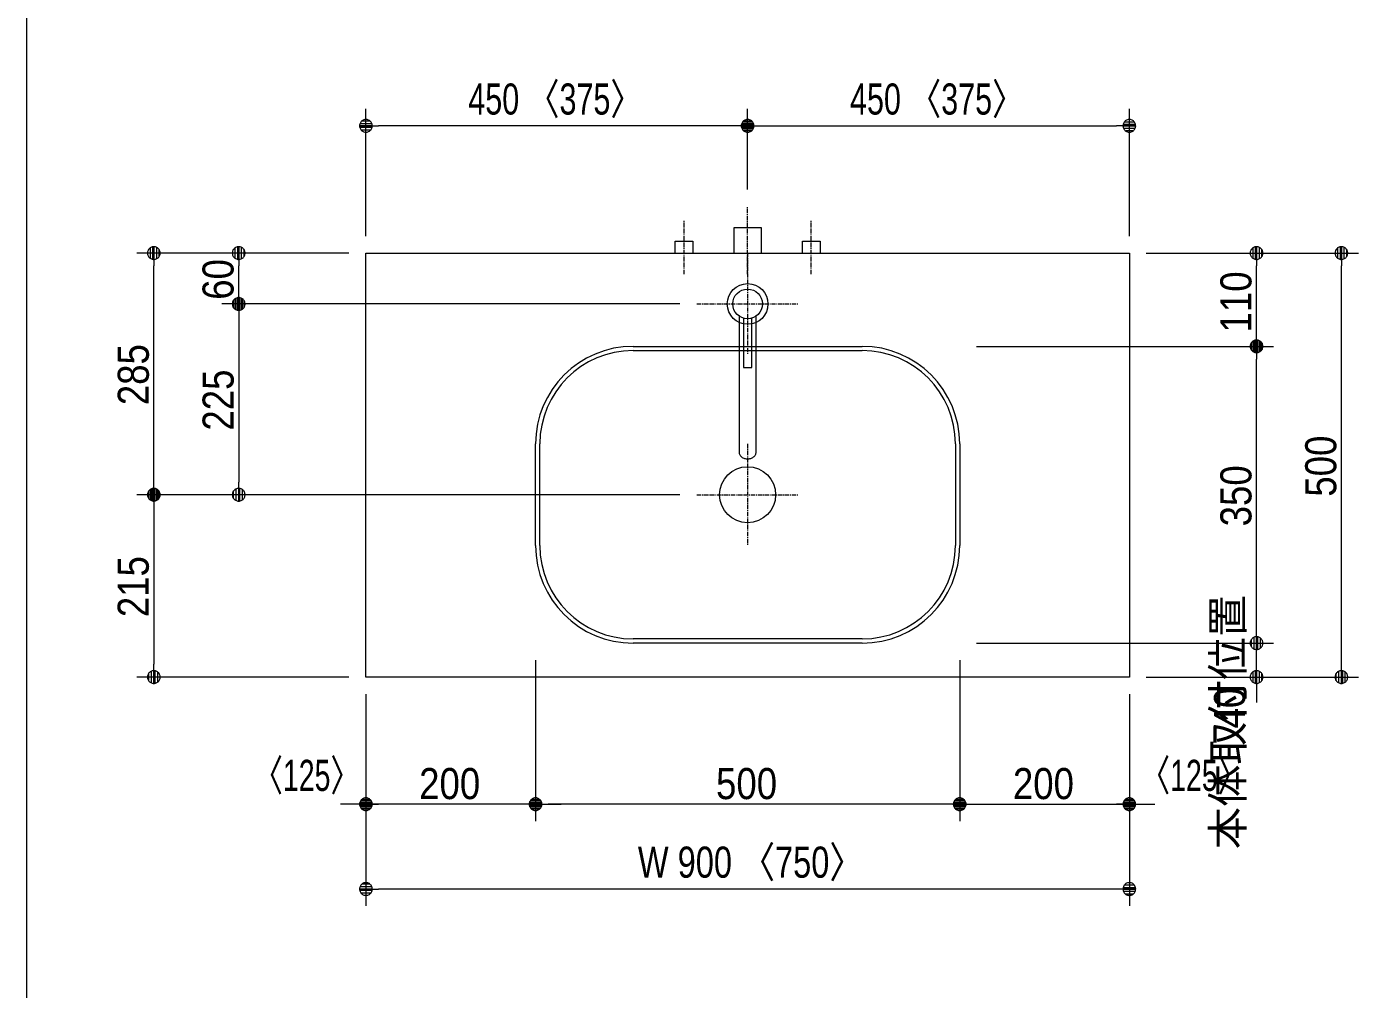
# Model space of a CAD drawing. Units: millimetres, scale not verified. Extents: x -6062 to 6062, y -3045 to 3045.
# Drawn here: x -3018 to -1448, y -738 to 397 of the extents above; entities that cross this region are included whole.
import ezdxf
from ezdxf.enums import TextEntityAlignment as Align

# ---------------------------------------------------------------- set-up
doc = ezdxf.new("R2010")
doc.units = ezdxf.units.MM
doc.header["$LTSCALE"] = 20
doc.linetypes.add('CHAIN1', pattern=[8, 5, -1, 1, -1])
for name, color, linetype, lineweight in [('0-0_1図面枠', 7, 'Continuous', 9), ('0-1_2寸法-1', 7, 'Continuous', 9), ('0-2_0', 7, 'Continuous', 9), ('0-3_5ボウル・キャビネット', 7, 'Continuous', 9), ('0-4_2寸法-2', 7, 'Continuous', 9), ('0-7_4給排水', 7, 'Continuous', 9)]:
    doc.layers.add(name, color=color, linetype=linetype, lineweight=lineweight)
doc.styles.add('ＭＳ Ｐゴシック', font='')
doc.styles.get('ＭＳ Ｐゴシック').set_extended_font_data('MS PGothic')

# ---------------------------------------------------------------- blocks, each defined once
blk = doc.blocks.new('_Dot')
at = {"layer": '0-2_0'}
for p, q in [((-10, 0), (-20, 0)), ((9.78, 2), (-9.78, 2)), ((7.99, 6), (-7.99, 6)), ((9.16, -3.98), (-9.16, -3.98)), ((6, -7.98), (-6, -7.98))]:
    blk.add_line(p, q, dxfattribs=at)
for points in [[(10, 0), (9.92, 1.25), (9.69, 2.49), (9.3, 3.68), (8.76, 4.82), (8.09, 5.88), (7.29, 6.85), (6.37, 7.71), (5.36, 8.44), (4.26, 9.05), (3.09, 9.51), (1.87, 9.82), (0.63, 9.98), (-0.63, 9.98), (-1.87, 9.82), (-3.09, 9.51), (-4.26, 9.05), (-5.36, 8.44), (-6.37, 7.71), (-7.29, 6.85), (-8.09, 5.88), (-8.76, 4.82), (-9.3, 3.68), (-9.69, 2.49), (-9.92, 1.25), (-10, 0), (0, 0)], [(-10, 0), (-9.92, -1.25), (-9.69, -2.49), (-9.3, -3.68), (-8.76, -4.82), (-8.09, -5.88), (-7.29, -6.85), (-6.37, -7.71), (-5.36, -8.44), (-4.26, -9.05), (-3.09, -9.51), (-1.87, -9.82), (-0.63, -9.98), (0.63, -9.98), (1.87, -9.82), (3.09, -9.51), (4.26, -9.05), (5.36, -8.44), (6.37, -7.71), (7.29, -6.85), (8.09, -5.88), (8.76, -4.82), (9.3, -3.68), (9.69, -2.49), (9.92, -1.25), (10, 0), (0, 0)]]:
    blk.add_lwpolyline(points, close=True, dxfattribs=at)
blk = doc.blocks.new('グループ-21')
at = {"layer": '0-3_5ボウル・キャビネット'}
for p, q in [((-10300, 400), (-4900, 400)), ((-10300, 300), (-4900, 300)), ((-12600, -4300), (-12600, -1900)), ((-12500, -4300), (-12500, -1900)), ((-2700, -1900), (-2700, -4300)), ((-2600, -1900), (-2600, -4300)), ((-4900, -6500), (-10300, -6500)), ((-4900, -6600), (-10300, -6600))]:
    blk.add_line(p, q, dxfattribs=at)
for centre, radius, start, end in [((-10300, -1900), 2300, 90, 180), ((-4900, -1900), 2300, 0, 90), ((-10300, -1900), 2200, 90, 180), ((-4900, -1900), 2200, 0, 90), ((-10300, -4300), 2300, 180, 270), ((-10300, -4300), 2200, 180, 270), ((-4900, -4300), 2300, 270, 0), ((-4900, -4300), 2200, 270, 0)]:
    blk.add_arc(centre, radius, start, end, dxfattribs=at)
blk = doc.blocks.new('グループ-22')
at = {"layer": '0-3_5ボウル・キャビネット', "linetype": 'CHAIN1'}
for p, q in [((-7600, -1900), (-7600, -4300)), ((-8800, -3100), (-6400, -3100))]:
    blk.add_line(p, q, dxfattribs=at)
at = {"layer": '0-3_5ボウル・キャビネット'}
blk.add_circle((-7600, -3100), 660, dxfattribs=at)
blk = doc.blocks.new('グループ-23')
at = {"layer": '0-3_5ボウル・キャビネット'}
for name in ['グループ-21', 'グループ-22']:
    blk.add_blockref(name, (0, 0), dxfattribs=at)
blk = doc.blocks.new('グループ-28')
at = {"layer": '0-7_4給排水', "linetype": 'CHAIN1'}
for p, q in [((-7600, 2600), (-7600, 200)), ((-7600, 2600), (-7600, 200)), ((-8800, 1400), (-6400, 1400)), ((-8800, 1400), (-6400, 1400))]:
    blk.add_line(p, q, dxfattribs=at)
at = {"layer": '0-7_4給排水'}
for points in [[(-7800, 1112.8), (-7800, -2100), (-7799.2, -2113.8), (-7796.7, -2127.9), (-7792.3, -2142.2), (-7786, -2156.4), (-7777.7, -2170.4), (-7767.4, -2183.8), (-7755.3, -2196.6), (-7741.4, -2208.3), (-7726.1, -2218.9), (-7709.4, -2228.2), (-7691.9, -2236.1), (-7673.6, -2242.5), (-7655, -2247.3), (-7636.4, -2250.7), (-7618, -2252.6), (-7600, -2253.2), (-7582, -2252.6), (-7563.6, -2250.7), (-7545, -2247.3), (-7526.4, -2242.5), (-7508.1, -2236.1), (-7490.6, -2228.2), (-7473.9, -2218.9), (-7458.6, -2208.3), (-7444.7, -2196.6), (-7432.6, -2183.8), (-7422.3, -2170.4), (-7414, -2156.4), (-7407.7, -2142.2), (-7403.3, -2127.9), (-7400.8, -2113.8), (-7400, -2100), (-7400, 1112.8)], [(-7800, 1112.8), (-7800, -2100), (-7799.2, -2113.8), (-7796.7, -2127.9), (-7792.3, -2142.2), (-7786, -2156.4), (-7777.7, -2170.4), (-7767.4, -2183.8), (-7755.3, -2196.6), (-7741.4, -2208.3), (-7726.1, -2218.9), (-7709.4, -2228.2), (-7691.9, -2236.1), (-7673.6, -2242.5), (-7655, -2247.3), (-7636.4, -2250.7), (-7618, -2252.6), (-7600, -2253.2), (-7582, -2252.6), (-7563.6, -2250.7), (-7545, -2247.3), (-7526.4, -2242.5), (-7508.1, -2236.1), (-7490.6, -2228.2), (-7473.9, -2218.9), (-7458.6, -2208.3), (-7444.7, -2196.6), (-7432.6, -2183.8), (-7422.3, -2170.4), (-7414, -2156.4), (-7407.7, -2142.2), (-7403.3, -2127.9), (-7400.8, -2113.8), (-7400, -2100), (-7400, 1112.8)], [(-7700, 1064.6), (-7700, -100), (-7500, -100), (-7500, 1064.6)], [(-7700, 1064.6), (-7700, -100), (-7500, -100), (-7500, 1064.6)]]:
    blk.add_lwpolyline(points, dxfattribs=at)
for radius in [480, 480, 350, 350]:
    blk.add_circle((-7600, 1400), radius, dxfattribs=at)
blk = doc.blocks.new('グループ-33')
at = {"layer": '0-7_4給排水', "linetype": 'CHAIN1'}
blk.add_line((-7600, 2100), (-7600, 3700), dxfattribs=at)
at = {"layer": '0-7_4給排水'}
blk.add_lwpolyline([(-7920, 2600), (-7920, 3200), (-7280, 3200), (-7280, 2600)], dxfattribs=at)
blk = doc.blocks.new('止水栓_平面_W75')
at = {"layer": '0-7_4給排水', "linetype": 'CHAIN1'}
for p, q in [((-1500, -500), (-1500, 780)), ((1500, -500), (1500, 780))]:
    blk.add_line(p, q, dxfattribs=at)
at = {"layer": '0-7_4給排水'}
for points in [[(-1710, 0), (-1710, 280), (-1290, 280), (-1290, 0)], [(1290, 0), (1290, 280), (1710, 280), (1710, 0)]]:
    blk.add_lwpolyline(points, dxfattribs=at)

msp = doc.modelspace()

# ---------------------------------------------------------------- linework, layer by layer
at = {"layer": '0-0_1図面枠'}
msp.add_line((-3017.5, 1750), (-3017.5, -2420), dxfattribs=at)
at = {"layer": '0-1_2寸法-1'}
for p, q in [((-2617.5, 150), (-2617.5, 300)), ((-2167.5, 205), (-2167.5, 300)), ((-2167.5, 205), (-2167.5, 300)), ((-1717.5, 150), (-1717.5, 300)), ((-2182.51, 280), (-2602.49, 280)), ((-2152.49, 280), (-1732.51, 280)), ((-2787.5, 130), (-2887.5, 130)), ((-2637.5, 130), (-2787.5, 130)), ((-1697.5, 130), (-1547.5, 130)), ((-1547.5, 130), (-1447.5, 130)), ((-2867.5, -139.99), (-2867.5, 114.99)), ((-2767.5, 85.01), (-2767.5, 114.99)), ((-1567.5, 35.01), (-1567.5, 114.99)), ((-1467.5, -354.99), (-1467.5, 114.99)), ((-2247.5, 70), (-2787.5, 70)), ((-2247.5, 70), (-2787.5, 70)), ((-2767.5, 54.99), (-2767.5, -139.99)), ((-1897.5, 20), (-1547.5, 20)), ((-1697.5, 20), (-1547.5, 20)), ((-1567.5, -314.99), (-1567.5, 4.99)), ((-2787.5, -155), (-2887.5, -155)), ((-2787.5, -155), (-2887.5, -155)), ((-2247.5, -155), (-2787.5, -155)), ((-2867.5, -170.01), (-2867.5, -354.99)), ((-1897.5, -330), (-1547.5, -330)), ((-2417.5, -350), (-2417.5, -540)), ((-1917.5, -350), (-1917.5, -540)), ((-2637.5, -370), (-2887.5, -370)), ((-1547.5, -370), (-1447.5, -370)), ((-2617.5, -390), (-2617.5, -540)), ((-2417.5, -390), (-2417.5, -540)), ((-1917.5, -390), (-1917.5, -540)), ((-1717.5, -390), (-1717.5, -540)), ((-2432.51, -520), (-2602.49, -520)), ((-1932.51, -520), (-2402.49, -520)), ((-1902.49, -520), (-1732.51, -520)), ((-2617.5, -540), (-2617.5, -640)), ((-1717.5, -540), (-1717.5, -640)), ((-1732.51, -620), (-2602.49, -620))]:
    msp.add_line(p, q, dxfattribs=at)
at = {"layer": '0-3_5ボウル・キャビネット'}
msp.add_lwpolyline([(-2617.5, 130), (-1717.5, 130), (-1717.5, -370), (-2617.5, -370)], close=True, dxfattribs=at)
at = {"layer": '0-4_2寸法-2'}
for p, q in [((-1567.5, -314.99), (-1567.5, -299.99)), ((-1697.5, -330), (-1547.5, -330)), ((-1567.5, -370), (-1567.5, -330)), ((-1697.5, -370), (-1547.5, -370)), ((-2617.5, -390), (-2617.5, -540)), ((-2417.5, -390), (-2417.5, -540)), ((-1917.5, -390), (-1917.5, -540)), ((-1717.5, -390), (-1717.5, -540)), ((-1567.5, -385.01), (-1567.5, -400.01)), ((-2632.51, -520), (-2647.51, -520)), ((-2417.5, -520), (-2617.5, -520)), ((-2402.49, -520), (-2387.49, -520)), ((-1932.51, -520), (-1947.51, -520)), ((-1917.5, -520), (-1717.5, -520)), ((-1702.49, -520), (-1687.49, -520))]:
    msp.add_line(p, q, dxfattribs=at)

# ---------------------------------------------------------------- block references
at = {"layer": '0-1_2寸法-1', "xscale": 0.7503418, "yscale": 0.7503418}
for p, rotation in [((-2617.5, 280), 180), ((-2167.5, 280), 180), ((-2867.5, 130), 90), ((-2767.5, 130), 90), ((-1567.5, 130), 90), ((-1467.5, 130), 90), ((-2767.5, 70), 270), ((-2767.5, 70), 90), ((-1567.5, 20), 270), ((-1567.5, 20), 90), ((-2867.5, -155), 270), ((-2767.5, -155), 270), ((-2867.5, -155), 90), ((-1567.5, -330), 270), ((-2867.5, -370), 270), ((-1467.5, -370), 270), ((-2617.5, -520), 180), ((-2417.5, -520), 180), ((-1917.5, -520), 180), ((-2617.5, -620), 180)]:
    msp.add_blockref('_Dot', p, dxfattribs=dict(at, rotation=rotation))
for p in [(-2167.5, 280), (-1717.5, 280), (-2417.5, -520), (-1917.5, -520), (-1717.5, -520), (-1717.5, -620)]:
    msp.add_blockref('_Dot', p, dxfattribs=at)
at = {"layer": '0-3_5ボウル・キャビネット', "xscale": 0.05, "yscale": 0.05}
msp.add_blockref('グループ-23', (-1787.5, 0), dxfattribs=at)
at = {"layer": '0-4_2寸法-2', "xscale": 0.7503418, "yscale": 0.7503418}
for p, rotation in [((-1567.5, -330), 270), ((-1567.5, -370), 90), ((-2417.5, -520), 180), ((-1717.5, -520), 180)]:
    msp.add_blockref('_Dot', p, dxfattribs=dict(at, rotation=rotation))
for p in [(-2617.5, -520), (-1917.5, -520)]:
    msp.add_blockref('_Dot', p, dxfattribs=at)
at = {"layer": '0-7_4給排水', "xscale": 0.05, "yscale": 0.05}
for name, p in [('グループ-33', (-1787.5, 0)), ('止水栓_平面_W75', (-2167.5, 130)), ('グループ-28', (-1787.5, 0))]:
    msp.add_blockref(name, p, dxfattribs=at)

# ---------------------------------------------------------------- texts
at = {"layer": '0-1_2寸法-1', "style": 'ＭＳ Ｐゴシック'}
for s, height, width, p in [('450 〈375〉', 36.66, 0.75, (-2496.82, 282.35)), ('450 〈375〉', 36.66, 0.75, (-2046.82, 282.35)), ('200', 36.66, 0.9, (-2554.78, -524.96)), ('500', 36.66, 0.9, (-2204.78, -524.96)), ('200', 36.66, 0.9, (-1854.78, -524.96)), ('W 900 〈750〉', 36.69, 0.8, (-2296.89, -617.65))]:
    msp.add_text(s, height=height, dxfattribs=dict(at, width=width)).set_placement(p, align=Align.BOTTOM_LEFT)
at = {"layer": '0-1_2寸法-1', "style": 'ＭＳ Ｐゴシック', "width": 0.9}
for s, p in [('60', (-2762.54, 74.92)), ('110', (-1562.54, 36.39)), ('285', (-2862.44, -49.39)), ('225', (-2762.44, -79.39)), ('500', (-1462.54, -157.28)), ('350', (-1562.54, -192.28)), ('215', (-2862.54, -299.39))]:
    msp.add_text(s, height=36.66, rotation=90, dxfattribs=at).set_placement(p, align=Align.BOTTOM_LEFT)
at = {"layer": '0-4_2寸法-2', "style": 'ＭＳ Ｐゴシック'}
msp.add_text('本体取付位置', height=36.66, rotation=90, dxfattribs=at).set_placement((-1572.19, -573.14), align=Align.BOTTOM_LEFT)
at = {"layer": '0-4_2寸法-2', "style": 'ＭＳ Ｐゴシック', "width": 0.9}
msp.add_text('40', height=36.66, rotation=90, dxfattribs=at).set_placement((-1569.98, -430.59), align=Align.BOTTOM_LEFT)
at = {"layer": '0-4_2寸法-2', "style": 'ＭＳ Ｐゴシック', "width": 0.7}
for p in [(-2750.4, -515.31), (-1704.45, -515.31)]:
    msp.add_text('〈125〉', height=36.69, dxfattribs=at).set_placement(p, align=Align.BOTTOM_LEFT)

doc.saveas('drawing.dxf')
